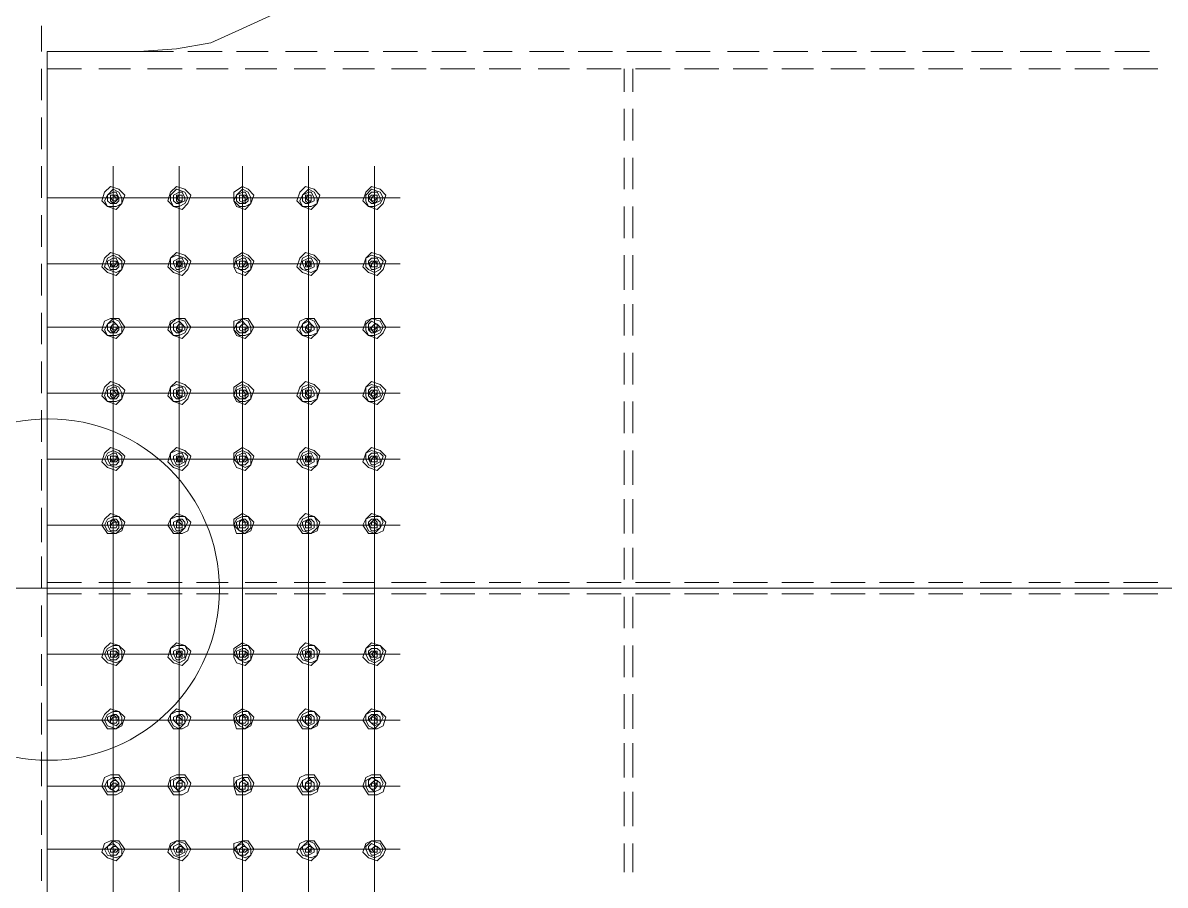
# Model space of a CAD drawing. Header units: millimetres. Extents: x 6 to 291, y 4 to 206.
# Drawn here: x 111.7 to 128.55, y 37.02 to 49.74 of the extents above; entities that cross this region are included whole.
import ezdxf

# ---------------------------------------------------------------- set-up
doc = ezdxf.new("R2010")
doc.units = ezdxf.units.MM
doc.layers.add('C00-00-00', color=7, linetype='Continuous')

msp = doc.modelspace()

# ---------------------------------------------------------------- linework, layer by layer
at = {"layer": 'C00-00-00', "lineweight": 5}
for points in [[(113.411004, 49.31834), (113.961337, 49.360673), (114.469337, 49.44534), (114.935004, 49.657006), (115.400671, 49.868673), (115.866337, 50.165006), (116.247337, 50.546006), (116.586004, 50.927006), (116.840004, 51.392673), (120.819337, 59.22434)], [(111.97167, 49.69934), (111.97167, 49.31834)], [(112.05633, 49.31834), (112.05633, 33.697329)], [(112.05633, 49.31834), (113.411004, 49.31834)], [(112.05633, 49.31834), (113.411004, 49.31834)], [(113.411004, 49.31834), (113.918999, 49.31834)], [(114.130663, 49.31834), (114.638666, 49.31834)], [(114.85033, 49.31834), (115.315999, 49.31834)], [(115.569997, 49.31834), (116.035666, 49.31834)], [(116.289664, 49.31834), (116.797667, 49.31834)], [(117.009331, 49.31834), (117.517334, 49.31834)], [(117.728998, 49.31834), (118.237001, 49.31834)], [(118.490999, 49.31834), (118.914334, 49.31834)], [(119.168332, 49.31834), (119.676335, 49.31834)], [(119.887999, 49.31834), (120.396002, 49.31834)], [(120.607666, 49.31834), (121.115669, 49.31834)], [(121.327333, 49.31834), (121.835336, 49.31834)], [(122.089334, 49.31834), (122.555003, 49.31834)], [(122.766667, 49.31834), (123.27467, 49.31834)], [(123.486334, 49.31834), (123.994337, 49.31834)], [(124.206001, 49.31834), (124.713996, 49.31834)], [(124.968002, 49.31834), (125.433663, 49.31834)], [(125.687669, 49.31834), (126.15333, 49.31834)], [(126.407336, 49.31834), (126.872997, 49.31834)], [(127.084669, 49.31834), (127.592664, 49.31834)], [(127.804336, 49.31834), (128.312331, 49.31834)], [(111.97167, 49.064334), (111.97167, 48.598665)], [(112.05633, 49.064334), (112.564334, 49.064334)], [(112.818332, 49.064334), (113.284001, 49.064334)], [(113.537999, 49.064334), (114.046002, 49.064334)], [(114.257666, 49.064334), (114.723335, 49.064334)], [(114.977333, 49.064334), (115.443002, 49.064334)], [(115.697, 49.064334), (116.162669, 49.064334)], [(116.416667, 49.064334), (116.882336, 49.064334)], [(117.136334, 49.064334), (117.644337, 49.064334)], [(117.856001, 49.064334), (118.363996, 49.064334)], [(118.575668, 49.064334), (119.041337, 49.064334)], [(119.295335, 49.064334), (119.761004, 49.064334)], [(120.015002, 49.064334), (120.522997, 49.064334)], [(120.565331, 49.064334), (120.565331, 48.725675)], [(120.692334, 49.064334), (120.692334, 48.725675)], [(120.734669, 49.064334), (121.242664, 49.064334)], [(121.454336, 49.064334), (121.962331, 49.064334)], [(122.174003, 49.064334), (122.681998, 49.064334)], [(122.89367, 49.064334), (123.359331, 49.064334)], [(123.613337, 49.064334), (124.121332, 49.064334)], [(124.333003, 49.064334), (124.840999, 49.064334)], [(125.052671, 49.064334), (125.560666, 49.064334)], [(125.814664, 49.064334), (126.280333, 49.064334)], [(126.534331, 49.064334), (127, 49.064334)], [(127.211663, 49.064334), (127.719667, 49.064334)], [(127.93133, 49.064334), (128.439334, 49.064334)], [(120.565331, 48.47167), (120.565331, 48.006001)], [(120.692334, 48.47167), (120.692334, 48.006001)], [(111.97167, 48.344675), (111.97167, 47.879006)], [(120.565331, 47.751995), (120.565331, 47.286342)], [(120.692334, 47.751995), (120.692334, 47.286342)], [(111.97167, 47.625), (111.97167, 47.159331)], [(113.030003, 47.413336), (113.030003, 46.862999)], [(114.003668, 47.413336), (114.003668, 46.862999)], [(114.934998, 47.413336), (114.934998, 46.862999)], [(115.908663, 47.413336), (115.908663, 46.862999)], [(116.882336, 47.413336), (116.882336, 46.862999)], [(112.733663, 47.159331), (113.326335, 47.159331)], [(113.707336, 47.159331), (114.3, 47.159331)], [(114.681001, 47.159331), (115.23133, 47.159331)], [(115.612331, 47.159331), (116.205003, 47.159331)], [(116.586004, 47.159331), (117.178668, 47.159331)], [(120.565331, 47.032336), (120.565331, 46.566666)], [(120.692334, 47.032336), (120.692334, 46.566666)], [(111.97167, 46.905341), (111.97167, 46.439672)], [(113.030003, 46.481998), (113.030003, 45.889334)], [(114.003668, 46.481998), (114.003668, 45.889334)], [(114.934998, 46.481998), (114.934998, 45.889334)], [(115.908663, 46.481998), (115.908663, 45.889334)], [(116.882336, 46.481998), (116.882336, 45.889334)], [(111.97167, 46.185666), (111.97167, 45.719997)], [(112.733663, 46.185666), (113.326335, 46.185666)], [(113.707336, 46.185666), (114.3, 46.185666)], [(114.681001, 46.185666), (115.23133, 46.185666)], [(115.612331, 46.185666), (116.205003, 46.185666)], [(116.586004, 46.185666), (117.178668, 46.185666)], [(120.565331, 46.312677), (120.565331, 45.804665)], [(120.692334, 46.312677), (120.692334, 45.804665)], [(113.030003, 45.508333), (113.030003, 44.957995)], [(114.003668, 45.508333), (114.003668, 44.957995)], [(114.934998, 45.508333), (114.934998, 44.957995)], [(115.908663, 45.508333), (115.908663, 44.957995)], [(116.882336, 45.508333), (116.882336, 44.957995)], [(120.565331, 45.593002), (120.565331, 45.127333)], [(120.692334, 45.593002), (120.692334, 45.127333)], [(111.97167, 45.466007), (111.97167, 45.000338)], [(112.733663, 45.254343), (113.326335, 45.254343)], [(113.707336, 45.254343), (114.3, 45.254343)], [(114.681001, 45.254343), (115.23133, 45.254343)], [(115.612331, 45.254343), (116.205003, 45.254343)], [(116.586004, 45.254343), (117.178668, 45.254343)], [(120.565331, 44.873343), (120.565331, 44.407674)], [(120.692334, 44.873343), (120.692334, 44.407674)], [(111.97167, 44.746332), (111.97167, 44.280663)], [(113.030003, 44.576995), (113.030003, 43.984331)], [(114.003668, 44.576995), (114.003668, 43.984331)], [(114.934998, 44.576995), (114.934998, 43.984331)], [(115.908663, 44.576995), (115.908663, 43.984331)], [(116.882336, 44.576995), (116.882336, 43.984331)], [(112.733663, 44.280663), (113.326335, 44.280663)], [(113.707336, 44.280663), (114.3, 44.280663)], [(114.681001, 44.280663), (115.23133, 44.280663)], [(115.612331, 44.280663), (116.205003, 44.280663)], [(116.586004, 44.280663), (117.178668, 44.280663)], [(120.565331, 44.153668), (120.565331, 43.687999)], [(120.692334, 44.153668), (120.692334, 43.687999)], [(111.97167, 44.026673), (111.97167, 43.561004)], [(113.030003, 43.60333), (113.030003, 43.010666)], [(114.003668, 43.60333), (114.003668, 43.010666)], [(114.934998, 43.60333), (114.934998, 43.010666)], [(115.908663, 43.60333), (115.908663, 43.010666)], [(116.882336, 43.60333), (116.882336, 43.010666)], [(111.97167, 43.306998), (111.97167, 42.841329)], [(112.733663, 43.306998), (113.326335, 43.306998)], [(113.707336, 43.306998), (114.3, 43.306998)], [(114.681001, 43.306998), (115.23133, 43.306998)], [(115.612331, 43.306998), (116.205003, 43.306998)], [(116.586004, 43.306998), (117.178668, 43.306998)], [(120.565331, 43.434009), (120.565331, 42.925997)], [(120.692334, 43.434009), (120.692334, 42.925997)], [(113.030003, 42.629665), (113.030003, 42.079343)], [(114.003668, 42.629665), (114.003668, 42.079343)], [(114.934998, 42.629665), (114.934998, 42.079343)], [(115.908663, 42.629665), (115.908663, 42.079343)], [(116.882336, 42.629665), (116.882336, 42.079343)], [(120.565331, 42.714334), (120.565331, 42.206338)], [(120.692334, 42.714334), (120.692334, 42.206338)], [(111.97167, 42.587339), (111.97167, 42.079343)], [(112.733663, 42.333333), (113.326335, 42.333333)], [(113.707336, 42.333333), (114.3, 42.333333)], [(114.681001, 42.333333), (115.23133, 42.333333)], [(115.612331, 42.333333), (116.205003, 42.333333)], [(116.586004, 42.333333), (117.178668, 42.333333)], [(120.565331, 41.994675), (120.565331, 41.529006)], [(120.692334, 41.994675), (120.692334, 41.529006)], [(111.97167, 41.867664), (111.97167, 41.401995)], [(112.05633, 41.486663), (112.564334, 41.486663)], [(112.818332, 41.486663), (113.284001, 41.486663)], [(113.537999, 41.486663), (114.046002, 41.486663)], [(114.257666, 41.486663), (114.723335, 41.486663)], [(114.977333, 41.486663), (115.443002, 41.486663)], [(115.697, 41.486663), (116.162669, 41.486663)], [(116.416667, 41.486663), (116.882336, 41.486663)], [(117.136334, 41.486663), (117.644337, 41.486663)], [(117.856001, 41.486663), (118.363996, 41.486663)], [(118.575668, 41.486663), (119.041337, 41.486663)], [(119.295335, 41.486663), (119.761004, 41.486663)], [(120.015002, 41.486663), (120.522997, 41.486663)], [(120.734669, 41.486663), (121.242664, 41.486663)], [(121.454336, 41.486663), (121.962331, 41.486663)], [(122.174003, 41.486663), (122.681998, 41.486663)], [(122.89367, 41.486663), (123.359331, 41.486663)], [(123.613337, 41.486663), (124.121332, 41.486663)], [(124.333003, 41.486663), (124.840999, 41.486663)], [(125.052671, 41.486663), (125.560666, 41.486663)], [(125.814664, 41.486663), (126.280333, 41.486663)], [(126.534331, 41.486663), (127, 41.486663)], [(127.211663, 41.486663), (127.719667, 41.486663)], [(127.93133, 41.486663), (128.439334, 41.486663)], [(110.109001, 41.401995), (265.21834, 41.401995)], [(112.564334, 41.317342), (112.05633, 41.317342)], [(113.284001, 41.317342), (112.818332, 41.317342)], [(114.046002, 41.317342), (113.537999, 41.317342)], [(114.723335, 41.317342), (114.257666, 41.317342)], [(115.443002, 41.317342), (114.977333, 41.317342)], [(116.162669, 41.317342), (115.697, 41.317342)], [(116.882336, 41.317342), (116.416667, 41.317342)], [(117.644337, 41.317342), (117.136334, 41.317342)], [(118.363996, 41.317342), (117.856001, 41.317342)], [(119.041337, 41.317342), (118.575668, 41.317342)], [(119.761004, 41.317342), (119.295335, 41.317342)], [(120.522997, 41.317342), (120.015002, 41.317342)], [(121.242664, 41.317342), (120.734669, 41.317342)], [(121.962331, 41.317342), (121.454336, 41.317342)], [(122.681998, 41.317342), (122.174003, 41.317342)], [(123.359331, 41.317342), (122.89367, 41.317342)], [(124.121332, 41.317342), (123.613337, 41.317342)], [(124.840999, 41.317342), (124.333003, 41.317342)], [(125.560666, 41.317342), (125.052671, 41.317342)], [(126.280333, 41.317342), (125.814664, 41.317342)], [(127, 41.317342), (126.534331, 41.317342)], [(127.719667, 41.317342), (127.211663, 41.317342)], [(128.439334, 41.317342), (127.93133, 41.317342)], [(111.97167, 41.148005), (111.97167, 40.682336)], [(120.565331, 41.275), (120.565331, 40.809331)], [(120.692334, 41.275), (120.692334, 40.809331)], [(113.030003, 40.724662), (113.030003, 40.131998)], [(114.003668, 40.724662), (114.003668, 40.131998)], [(114.934998, 40.724662), (114.934998, 40.131998)], [(115.908663, 40.724662), (115.908663, 40.131998)], [(116.882336, 40.724662), (116.882336, 40.131998)], [(120.565331, 40.555341), (120.565331, 40.089672)], [(120.692334, 40.555341), (120.692334, 40.089672)], [(111.97167, 40.42833), (111.97167, 39.962677)], [(112.733663, 40.42833), (113.326335, 40.42833)], [(113.707336, 40.42833), (114.3, 40.42833)], [(114.681001, 40.42833), (115.23133, 40.42833)], [(115.612331, 40.42833), (116.205003, 40.42833)], [(116.586004, 40.42833), (117.178668, 40.42833)], [(120.565331, 39.835666), (120.565331, 39.32767)], [(120.692334, 39.835666), (120.692334, 39.32767)], [(111.97167, 39.708671), (111.97167, 39.243002)], [(113.030003, 39.750997), (113.030003, 39.200675)], [(114.003668, 39.750997), (114.003668, 39.200675)], [(114.934998, 39.750997), (114.934998, 39.200675)], [(115.908663, 39.750997), (115.908663, 39.200675)], [(116.882336, 39.750997), (116.882336, 39.200675)], [(112.733663, 39.454665), (113.326335, 39.454665)], [(113.707336, 39.454665), (114.3, 39.454665)], [(114.681001, 39.454665), (115.23133, 39.454665)], [(115.612331, 39.454665), (116.205003, 39.454665)], [(116.586004, 39.454665), (117.178668, 39.454665)], [(120.565331, 39.116007), (120.565331, 38.607995)], [(120.692334, 39.116007), (120.692334, 38.607995)], [(111.97167, 38.988996), (111.97167, 38.481001)], [(113.030003, 38.777333), (113.030003, 38.226995)], [(114.003668, 38.777333), (114.003668, 38.226995)], [(114.934998, 38.777333), (114.934998, 38.226995)], [(115.908663, 38.777333), (115.908663, 38.226995)], [(116.882336, 38.777333), (116.882336, 38.226995)], [(112.733663, 38.481001), (113.326335, 38.481001)], [(113.707336, 38.481001), (114.3, 38.481001)], [(114.681001, 38.481001), (115.23133, 38.481001)], [(115.612331, 38.481001), (116.205003, 38.481001)], [(116.586004, 38.481001), (117.178668, 38.481001)], [(111.97167, 38.269337), (111.97167, 37.761342)], [(120.565331, 38.396332), (120.565331, 37.888336)], [(120.692334, 38.396332), (120.692334, 37.888336)], [(113.030003, 37.803668), (113.030003, 37.295672)], [(114.003668, 37.803668), (114.003668, 37.295672)], [(114.934998, 37.803668), (114.934998, 37.295672)], [(115.908663, 37.803668), (115.908663, 37.295672)], [(116.882336, 37.803668), (116.882336, 37.295672)], [(120.565331, 37.634331), (120.565331, 37.211004)], [(120.692334, 37.634331), (120.692334, 37.211004)], [(111.97167, 37.549662), (111.97167, 37.084009)], [(112.733663, 37.549662), (113.326335, 37.549662)], [(113.707336, 37.549662), (114.3, 37.549662)], [(114.681001, 37.549662), (115.23133, 37.549662)], [(115.612331, 37.549662), (116.205003, 37.549662)], [(116.586004, 37.549662), (117.178668, 37.549662)]]:
    msp.add_lwpolyline(points, dxfattribs=at)
at = {"layer": 'C00-00-00', "lineweight": 15}
for points in [[(113.030003, 35.136663), (113.030003, 47.625)], [(114.003668, 35.136663), (114.003668, 47.625)], [(114.934998, 35.136663), (114.934998, 47.625)], [(115.908663, 35.136663), (115.908663, 47.625)], [(116.882336, 35.136663), (116.882336, 47.625)], [(117.263337, 47.159331), (112.05633, 47.159331)], [(117.263337, 46.185666), (112.05633, 46.185666)], [(117.263337, 45.254343), (112.05633, 45.254343)], [(117.263337, 44.280663), (112.05633, 44.280663)], [(117.263337, 43.306998), (112.05633, 43.306998)], [(117.263337, 42.333333), (112.05633, 42.333333)], [(117.263337, 40.42833), (112.05633, 40.42833)], [(117.263337, 39.454665), (112.05633, 39.454665)], [(117.263337, 38.481001), (112.05633, 38.481001)], [(117.263337, 37.549662), (112.05633, 37.549662)]]:
    msp.add_lwpolyline(points, dxfattribs=at)
at = {"layer": 'C00-00-00', "lineweight": 5}
for points in [[(113.156998, 47.074662), (113.072331, 46.989995), (112.945331, 47.032329), (112.860665, 47.116995), (112.902998, 47.243995), (112.987665, 47.328662), (113.114665, 47.286329), (113.199331, 47.201662)], [(113.156998, 47.074662), (113.072331, 47.032329), (112.945331, 47.032329), (112.902998, 47.116995), (112.945331, 47.201662), (113.029998, 47.286329), (113.114665, 47.243995), (113.156998, 47.159329)], [(113.114664, 47.117004), (113.07233, 47.074671), (112.987664, 47.074671), (112.94533, 47.117004), (112.94533, 47.201671), (113.029997, 47.244004), (113.07233, 47.244004), (113.114664, 47.159338)], [(113.072329, 47.117004), (113.029996, 47.074671), (112.987663, 47.117004), (112.987663, 47.159338), (112.987663, 47.201671), (113.029996, 47.201671), (113.072329, 47.201671), (113.114663, 47.159338)], [(113.072329, 47.117004), (113.030003, 47.117004), (112.987669, 47.159331), (113.030003, 47.159331), (113.030003, 47.201673), (113.072329, 47.159331)], [(114.130663, 47.074662), (114.045996, 46.989995), (113.918996, 47.032329), (113.834329, 47.116995), (113.876663, 47.243995), (113.961329, 47.328662), (114.088329, 47.286329), (114.172996, 47.201662)], [(114.088337, 47.074662), (114.00367, 47.032329), (113.919003, 47.032329), (113.87667, 47.116995), (113.87667, 47.201662), (113.961337, 47.286329), (114.088337, 47.243995), (114.13067, 47.159329)], [(114.088337, 47.117004), (114.00367, 47.074671), (113.961337, 47.074671), (113.919003, 47.117004), (113.919003, 47.201671), (114.00367, 47.244004), (114.046003, 47.244004), (114.088337, 47.159338)], [(114.046002, 47.117004), (114.003669, 47.117004), (113.961336, 47.159338), (114.003669, 47.201671), (114.003669, 47.159338), (114.046002, 47.159338)], [(114.046002, 47.117004), (114.003669, 47.074671), (113.961336, 47.117004), (113.961336, 47.159338), (113.961336, 47.201671), (114.003669, 47.201671), (114.046002, 47.201671), (114.046002, 47.159338)], [(115.062001, 47.074662), (114.977335, 46.989995), (114.850335, 47.032329), (114.808001, 47.116995), (114.808001, 47.243995), (114.935001, 47.328662), (115.019668, 47.286329), (115.104335, 47.201662)], [(115.062001, 47.074662), (114.977335, 47.032329), (114.892668, 47.032329), (114.808001, 47.116995), (114.850335, 47.201662), (114.935001, 47.286329), (115.019668, 47.243995), (115.062001, 47.159329)], [(115.019667, 47.117004), (114.977334, 47.074671), (114.892667, 47.074671), (114.850334, 47.117004), (114.850334, 47.201671), (114.935, 47.244004), (114.977334, 47.244004), (115.019667, 47.159338)], [(114.977333, 47.117004), (114.977333, 47.074671), (114.892666, 47.117004), (114.892666, 47.159338), (114.892666, 47.201671), (114.934999, 47.201671), (114.977333, 47.201671), (115.019666, 47.159338)], [(114.977333, 47.117004), (114.934998, 47.117004), (114.934998, 47.159331), (114.934998, 47.201673), (114.977333, 47.159331)], [(116.035666, 47.074662), (115.950999, 46.989995), (115.823999, 47.032329), (115.739333, 47.116995), (115.781666, 47.243995), (115.866333, 47.328662), (115.993333, 47.286329), (116.077999, 47.201662)], [(116.035666, 47.074662), (115.950999, 47.032329), (115.823999, 47.032329), (115.781666, 47.116995), (115.823999, 47.201662), (115.908666, 47.286329), (115.993333, 47.243995), (116.035666, 47.159329)], [(115.993332, 47.117004), (115.908665, 47.074671), (115.866332, 47.074671), (115.823998, 47.117004), (115.823998, 47.201671), (115.908665, 47.244004), (115.950998, 47.244004), (115.993332, 47.159338)], [(115.950997, 47.117004), (115.908664, 47.117004), (115.866331, 47.159338), (115.908664, 47.201671), (115.908664, 47.159338), (115.950997, 47.159338)], [(115.950997, 47.117004), (115.908664, 47.074671), (115.866331, 47.117004), (115.866331, 47.159338), (115.866331, 47.201671), (115.908664, 47.201671), (115.950997, 47.201671), (115.950997, 47.159338)], [(117.009331, 47.074662), (116.924664, 46.989995), (116.797664, 47.032329), (116.712997, 47.116995), (116.755331, 47.243995), (116.839997, 47.328662), (116.966997, 47.286329), (117.051664, 47.201662)], [(116.966997, 47.074662), (116.88233, 47.032329), (116.797663, 47.032329), (116.75533, 47.116995), (116.75533, 47.201662), (116.839997, 47.286329), (116.966997, 47.243995), (117.00933, 47.159329)], [(116.966997, 47.117004), (116.88233, 47.074671), (116.839997, 47.074671), (116.797663, 47.117004), (116.797663, 47.201671), (116.839997, 47.244004), (116.924663, 47.244004), (116.966997, 47.159338)], [(116.92467, 47.117004), (116.882337, 47.074671), (116.840003, 47.117004), (116.79767, 47.159338), (116.840003, 47.201671), (116.882337, 47.201671), (116.92467, 47.201671), (116.92467, 47.159338)], [(116.882336, 47.117004), (116.840003, 47.117004), (116.840003, 47.159338), (116.882336, 47.201671), (116.882336, 47.159338), (116.924669, 47.159338)], [(113.156998, 46.100997), (113.072331, 46.016331), (112.945331, 46.058664), (112.860665, 46.143331), (112.902998, 46.270331), (112.987665, 46.354997), (113.114665, 46.312664), (113.199331, 46.227997)], [(114.130663, 46.100997), (114.045996, 46.016331), (113.918996, 46.058664), (113.834329, 46.143331), (113.876663, 46.270331), (113.961329, 46.354997), (114.088329, 46.312664), (114.172996, 46.227997)], [(115.062001, 46.100997), (114.977335, 46.016331), (114.850335, 46.058664), (114.808001, 46.143331), (114.808001, 46.270331), (114.935001, 46.354997), (115.019668, 46.312664), (115.104335, 46.227997)], [(116.035666, 46.100997), (115.950999, 46.016331), (115.823999, 46.058664), (115.739333, 46.143331), (115.781666, 46.270331), (115.866333, 46.354997), (115.993333, 46.312664), (116.077999, 46.227997)], [(117.009331, 46.100997), (116.924664, 46.016331), (116.797664, 46.058664), (116.712997, 46.143331), (116.755331, 46.270331), (116.839997, 46.354997), (116.966997, 46.312664), (117.051664, 46.227997)], [(113.156998, 46.100997), (113.072331, 46.058664), (112.945331, 46.100997), (112.902998, 46.143331), (112.945331, 46.270331), (113.029998, 46.312664), (113.114665, 46.270331), (113.156998, 46.227997)], [(113.114664, 46.14334), (113.07233, 46.101006), (112.987664, 46.101006), (112.94533, 46.185673), (112.94533, 46.228006), (113.029997, 46.27034), (113.07233, 46.27034), (113.114664, 46.185673)], [(113.072329, 46.14334), (113.029996, 46.14334), (112.987663, 46.14334), (112.987663, 46.185673), (112.987663, 46.228006), (113.029996, 46.228006), (113.072329, 46.228006), (113.114663, 46.185673)], [(113.072329, 46.185666), (113.029996, 46.143333), (112.987663, 46.185666), (113.029996, 46.185666), (113.029996, 46.227999), (113.072329, 46.227999)], [(114.088337, 46.100997), (114.00367, 46.058664), (113.919003, 46.100997), (113.87667, 46.143331), (113.87667, 46.270331), (113.961337, 46.312664), (114.088337, 46.270331), (114.13067, 46.227997)], [(114.088337, 46.14334), (114.00367, 46.101006), (113.961337, 46.101006), (113.919003, 46.185673), (113.919003, 46.228006), (114.00367, 46.27034), (114.046003, 46.27034), (114.088337, 46.185673)], [(114.046002, 46.14334), (114.003669, 46.14334), (113.961336, 46.14334), (113.961336, 46.185673), (113.961336, 46.228006), (114.003669, 46.228006), (114.046002, 46.228006), (114.046002, 46.185673)], [(114.046002, 46.185666), (114.003669, 46.143333), (113.961336, 46.185666), (114.003669, 46.227999)], [(115.062001, 46.100997), (114.977335, 46.058664), (114.892668, 46.100997), (114.808001, 46.143331), (114.850335, 46.270331), (114.935001, 46.312664), (115.019668, 46.270331), (115.062001, 46.227997)], [(115.019667, 46.14334), (114.977334, 46.101006), (114.892667, 46.101006), (114.850334, 46.185673), (114.850334, 46.228006), (114.935, 46.27034), (114.977334, 46.27034), (115.019667, 46.185673)], [(114.977333, 46.14334), (114.892666, 46.14334), (114.892666, 46.185673), (114.892666, 46.228006), (114.934999, 46.228006), (114.977333, 46.228006), (115.019666, 46.185673)], [(114.977333, 46.185666), (114.934999, 46.143333), (114.934999, 46.185666), (114.934999, 46.227999), (114.977333, 46.227999)], [(116.035666, 46.100997), (115.950999, 46.058664), (115.823999, 46.100997), (115.781666, 46.143331), (115.823999, 46.270331), (115.908666, 46.312664), (115.993333, 46.270331), (116.035666, 46.227997)], [(115.993332, 46.14334), (115.908665, 46.101006), (115.866332, 46.101006), (115.823998, 46.185673), (115.823998, 46.228006), (115.908665, 46.27034), (115.950998, 46.27034), (115.993332, 46.185673)], [(115.950997, 46.14334), (115.908664, 46.14334), (115.866331, 46.14334), (115.866331, 46.185673), (115.866331, 46.228006), (115.908664, 46.228006), (115.950997, 46.228006), (115.950997, 46.185673)], [(115.950997, 46.185666), (115.908664, 46.143333), (115.866331, 46.185666), (115.908664, 46.227999)], [(116.966997, 46.100997), (116.88233, 46.058664), (116.797663, 46.100997), (116.75533, 46.143331), (116.75533, 46.270331), (116.839997, 46.312664), (116.966997, 46.270331), (117.00933, 46.227997)], [(116.966997, 46.14334), (116.88233, 46.101006), (116.839997, 46.101006), (116.797663, 46.185673), (116.797663, 46.228006), (116.839997, 46.27034), (116.924663, 46.27034), (116.966997, 46.185673)], [(116.92467, 46.14334), (116.882337, 46.14334), (116.840003, 46.14334), (116.79767, 46.185673), (116.840003, 46.228006), (116.882337, 46.228006), (116.92467, 46.228006), (116.92467, 46.185673)], [(116.882336, 46.185666), (116.882336, 46.143333), (116.840003, 46.143333), (116.840003, 46.185666), (116.882336, 46.227999), (116.924669, 46.185666)], [(113.156998, 45.169675), (113.072331, 45.085008), (112.945331, 45.127342), (112.860665, 45.212008), (112.902998, 45.339008), (112.987665, 45.381342), (113.114665, 45.381342), (113.199331, 45.254342)], [(113.156998, 45.169675), (113.072331, 45.127342), (112.945331, 45.127342), (112.902998, 45.212008), (112.945331, 45.296675), (113.029998, 45.381342), (113.114665, 45.339008), (113.156998, 45.254342)], [(113.114664, 45.212001), (113.07233, 45.169668), (112.987664, 45.169668), (112.94533, 45.212001), (112.94533, 45.296668), (113.029997, 45.339001), (113.07233, 45.296668), (113.114664, 45.254334)], [(114.130663, 45.169675), (114.045996, 45.085008), (113.918996, 45.127342), (113.834329, 45.212008), (113.876663, 45.339008), (113.961329, 45.381342), (114.088329, 45.381342), (114.172996, 45.254342)], [(114.088337, 45.169675), (114.00367, 45.127342), (113.919003, 45.127342), (113.87667, 45.212008), (113.87667, 45.296675), (113.961337, 45.381342), (114.088337, 45.339008), (114.13067, 45.254342)], [(114.088337, 45.212001), (114.00367, 45.169668), (113.961337, 45.169668), (113.919003, 45.212001), (113.919003, 45.296668), (114.00367, 45.339001), (114.046003, 45.296668), (114.088337, 45.254334)], [(115.062001, 45.169675), (114.977335, 45.127342), (114.892668, 45.127342), (114.808001, 45.212008), (114.850335, 45.296675), (114.935001, 45.381342), (115.019668, 45.339008), (115.062001, 45.254342)], [(115.062001, 45.169675), (114.977335, 45.085008), (114.850335, 45.127342), (114.808001, 45.212008), (114.808001, 45.339008), (114.935001, 45.381342), (115.019668, 45.381342), (115.104335, 45.254342)], [(115.019667, 45.212001), (114.977334, 45.169668), (114.892667, 45.169668), (114.850334, 45.212001), (114.850334, 45.296668), (114.935, 45.339001), (114.977334, 45.296668), (115.019667, 45.254334)], [(116.035666, 45.169675), (115.950999, 45.085008), (115.823999, 45.127342), (115.739333, 45.212008), (115.781666, 45.339008), (115.866333, 45.381342), (115.993333, 45.381342), (116.077999, 45.254342)], [(116.035666, 45.169675), (115.950999, 45.127342), (115.823999, 45.127342), (115.781666, 45.212008), (115.823999, 45.296675), (115.908666, 45.381342), (115.993333, 45.339008), (116.035666, 45.254342)], [(115.993332, 45.212001), (115.908665, 45.169668), (115.866332, 45.169668), (115.823998, 45.212001), (115.823998, 45.296668), (115.908665, 45.339001), (115.950998, 45.296668), (115.993332, 45.254334)], [(117.009331, 45.169675), (116.924664, 45.085008), (116.797664, 45.127342), (116.712997, 45.212008), (116.755331, 45.339008), (116.839997, 45.381342), (116.966997, 45.381342), (117.051664, 45.254342)], [(116.966997, 45.169675), (116.88233, 45.127342), (116.797663, 45.127342), (116.75533, 45.212008), (116.75533, 45.296675), (116.839997, 45.381342), (116.966997, 45.339008), (117.00933, 45.254342)], [(116.966997, 45.212001), (116.88233, 45.169668), (116.839997, 45.169668), (116.797663, 45.212001), (116.797663, 45.296668), (116.839997, 45.339001), (116.924663, 45.296668), (116.966997, 45.254334)], [(113.072329, 45.212001), (113.029996, 45.169668), (112.987663, 45.212001), (112.987663, 45.254334), (113.029996, 45.296668), (113.072329, 45.296668), (113.114663, 45.254334)], [(113.072329, 45.212001), (113.029996, 45.212001), (112.987663, 45.254334), (113.029996, 45.254334), (113.072329, 45.254334)], [(114.046002, 45.212001), (114.003669, 45.169668), (113.961336, 45.212001), (113.961336, 45.254334), (114.003669, 45.296668), (114.046002, 45.296668), (114.046002, 45.254334)], [(114.046002, 45.212001), (114.003669, 45.212001), (113.961336, 45.254334), (114.003669, 45.254334), (114.046002, 45.254334)], [(114.977333, 45.212001), (114.977333, 45.169668), (114.892666, 45.212001), (114.892666, 45.254334), (114.934999, 45.296668), (114.977333, 45.296668), (115.019666, 45.254334)], [(114.977333, 45.212001), (114.934999, 45.212001), (114.934999, 45.254334), (114.977333, 45.254334)], [(115.950997, 45.212001), (115.908664, 45.169668), (115.866331, 45.212001), (115.866331, 45.254334), (115.908664, 45.296668), (115.950997, 45.296668), (115.950997, 45.254334)], [(115.950997, 45.212001), (115.908664, 45.212001), (115.866331, 45.254334), (115.908664, 45.254334), (115.950997, 45.254334)], [(116.92467, 45.212001), (116.882337, 45.169668), (116.840003, 45.212001), (116.79767, 45.212001), (116.840003, 45.254334), (116.882337, 45.296668), (116.92467, 45.296668), (116.92467, 45.254334)], [(116.882336, 45.212001), (116.840003, 45.212001), (116.840003, 45.254334), (116.882336, 45.254334), (116.924669, 45.254334)], [(113.156998, 44.19601), (113.072331, 44.111343), (112.945331, 44.153677), (112.860665, 44.238343), (112.902998, 44.365343), (112.987665, 44.45001), (113.114665, 44.407677), (113.199331, 44.32301)], [(113.156998, 44.19601), (113.072331, 44.153677), (112.945331, 44.153677), (112.902998, 44.238343), (112.945331, 44.365343), (113.029998, 44.407677), (113.114665, 44.365343), (113.156998, 44.280677)], [(113.114664, 44.238336), (113.07233, 44.196003), (112.987664, 44.196003), (112.94533, 44.238336), (112.94533, 44.323003), (113.029997, 44.365336), (113.07233, 44.365336), (113.114664, 44.28067)], [(113.072329, 44.238336), (113.029996, 44.196003), (112.987663, 44.238336), (112.987663, 44.28067), (112.987663, 44.323003), (113.029996, 44.323003), (113.072329, 44.323003), (113.114663, 44.28067)], [(113.072329, 44.238336), (113.030003, 44.238336), (112.987669, 44.280663), (113.030003, 44.280663), (113.030003, 44.323005), (113.072329, 44.280663)], [(114.130663, 44.19601), (114.045996, 44.111343), (113.918996, 44.153677), (113.834329, 44.238343), (113.876663, 44.365343), (113.961329, 44.45001), (114.088329, 44.407677), (114.172996, 44.32301)], [(114.088337, 44.19601), (114.00367, 44.153677), (113.919003, 44.153677), (113.87667, 44.238343), (113.87667, 44.365343), (113.961337, 44.407677), (114.088337, 44.365343), (114.13067, 44.280677)], [(114.088337, 44.238336), (114.00367, 44.196003), (113.961337, 44.196003), (113.919003, 44.238336), (113.919003, 44.323003), (114.00367, 44.365336), (114.046003, 44.365336), (114.088337, 44.28067)], [(114.046002, 44.238336), (114.003669, 44.238336), (113.961336, 44.28067), (114.003669, 44.323003), (114.003669, 44.28067), (114.046002, 44.28067)], [(114.046002, 44.238336), (114.003669, 44.196003), (113.961336, 44.238336), (113.961336, 44.28067), (113.961336, 44.323003), (114.003669, 44.323003), (114.046002, 44.323003), (114.046002, 44.28067)], [(115.062001, 44.19601), (114.977335, 44.111343), (114.850335, 44.153677), (114.808001, 44.238343), (114.808001, 44.365343), (114.935001, 44.45001), (115.019668, 44.407677), (115.104335, 44.32301)], [(115.062001, 44.19601), (114.977335, 44.153677), (114.892668, 44.153677), (114.808001, 44.238343), (114.850335, 44.365343), (114.935001, 44.407677), (115.019668, 44.365343), (115.062001, 44.280677)], [(115.019667, 44.238336), (114.977334, 44.196003), (114.892667, 44.196003), (114.850334, 44.238336), (114.850334, 44.323003), (114.935, 44.365336), (114.977334, 44.365336), (115.019667, 44.28067)], [(114.977333, 44.238336), (114.977333, 44.196003), (114.892666, 44.238336), (114.892666, 44.28067), (114.892666, 44.323003), (114.934999, 44.323003), (114.977333, 44.323003), (115.019666, 44.28067)], [(114.977333, 44.238336), (114.934998, 44.238336), (114.934998, 44.280663), (114.934998, 44.323005), (114.977333, 44.280663)], [(116.035666, 44.19601), (115.950999, 44.111343), (115.823999, 44.153677), (115.739333, 44.238343), (115.781666, 44.365343), (115.866333, 44.45001), (115.993333, 44.407677), (116.077999, 44.32301)], [(116.035666, 44.19601), (115.950999, 44.153677), (115.823999, 44.153677), (115.781666, 44.238343), (115.823999, 44.365343), (115.908666, 44.407677), (115.993333, 44.365343), (116.035666, 44.280677)], [(115.993332, 44.238336), (115.908665, 44.196003), (115.866332, 44.196003), (115.823998, 44.238336), (115.823998, 44.323003), (115.908665, 44.365336), (115.950998, 44.365336), (115.993332, 44.28067)], [(115.950997, 44.238336), (115.908664, 44.238336), (115.866331, 44.28067), (115.908664, 44.323003), (115.908664, 44.28067), (115.950997, 44.28067)], [(115.950997, 44.238336), (115.908664, 44.196003), (115.866331, 44.238336), (115.866331, 44.28067), (115.866331, 44.323003), (115.908664, 44.323003), (115.950997, 44.323003), (115.950997, 44.28067)], [(117.009331, 44.19601), (116.924664, 44.111343), (116.797664, 44.153677), (116.712997, 44.238343), (116.755331, 44.365343), (116.839997, 44.45001), (116.966997, 44.407677), (117.051664, 44.32301)], [(116.966997, 44.19601), (116.88233, 44.153677), (116.797663, 44.153677), (116.75533, 44.238343), (116.75533, 44.365343), (116.839997, 44.407677), (116.966997, 44.365343), (117.00933, 44.280677)], [(116.966997, 44.238336), (116.88233, 44.196003), (116.839997, 44.196003), (116.797663, 44.238336), (116.797663, 44.323003), (116.839997, 44.365336), (116.924663, 44.365336), (116.966997, 44.28067)], [(116.92467, 44.238336), (116.882337, 44.196003), (116.840003, 44.238336), (116.79767, 44.28067), (116.840003, 44.323003), (116.882337, 44.323003), (116.92467, 44.323003), (116.92467, 44.28067)], [(116.882336, 44.238336), (116.840003, 44.238336), (116.840003, 44.28067), (116.882336, 44.323003), (116.882336, 44.28067), (116.924669, 44.28067)], [(113.156998, 43.222329), (113.072331, 43.137663), (112.945331, 43.179996), (112.860665, 43.264663), (112.902998, 43.391663), (112.987665, 43.476329), (113.114665, 43.433996), (113.199331, 43.349329)], [(114.130663, 43.222329), (114.045996, 43.137663), (113.918996, 43.179996), (113.834329, 43.264663), (113.876663, 43.391663), (113.961329, 43.476329), (114.088329, 43.433996), (114.172996, 43.349329)], [(115.062001, 43.222329), (114.977335, 43.137663), (114.850335, 43.179996), (114.808001, 43.264663), (114.808001, 43.391663), (114.935001, 43.476329), (115.019668, 43.433996), (115.104335, 43.349329)], [(116.035666, 43.222329), (115.950999, 43.137663), (115.823999, 43.179996), (115.739333, 43.264663), (115.781666, 43.391663), (115.866333, 43.476329), (115.993333, 43.433996), (116.077999, 43.349329)], [(117.009331, 43.222329), (116.924664, 43.137663), (116.797664, 43.179996), (116.712997, 43.264663), (116.755331, 43.391663), (116.839997, 43.476329), (116.966997, 43.433996), (117.051664, 43.349329)], [(113.156998, 43.222329), (113.072331, 43.179996), (112.945331, 43.222329), (112.902998, 43.306996), (112.945331, 43.391663), (113.029998, 43.433996), (113.114665, 43.391663), (113.156998, 43.349329)], [(113.114664, 43.264672), (113.07233, 43.222338), (112.987664, 43.222338), (112.94533, 43.307005), (112.94533, 43.349338), (113.029997, 43.391672), (113.07233, 43.391672), (113.114664, 43.307005)], [(113.072329, 43.264672), (113.029996, 43.264672), (112.987663, 43.264672), (112.987663, 43.307005), (112.987663, 43.349338), (113.029996, 43.349338), (113.072329, 43.349338), (113.114663, 43.307005)], [(113.072329, 43.306998), (113.029996, 43.264665), (112.987663, 43.306998), (113.029996, 43.306998), (113.029996, 43.349331), (113.072329, 43.349331)], [(114.088337, 43.222329), (114.00367, 43.179996), (113.919003, 43.222329), (113.87667, 43.306996), (113.87667, 43.391663), (113.961337, 43.433996), (114.088337, 43.391663), (114.13067, 43.349329)], [(114.088337, 43.264672), (114.00367, 43.222338), (113.961337, 43.222338), (113.919003, 43.307005), (113.919003, 43.349338), (114.00367, 43.391672), (114.046003, 43.391672), (114.088337, 43.307005)], [(114.046002, 43.264672), (114.003669, 43.264672), (113.961336, 43.264672), (113.961336, 43.307005), (113.961336, 43.349338), (114.003669, 43.349338), (114.046002, 43.349338), (114.046002, 43.307005)], [(114.046002, 43.306998), (114.003669, 43.264665), (113.961336, 43.306998), (114.003669, 43.349331)], [(115.062001, 43.222329), (114.977335, 43.179996), (114.892668, 43.222329), (114.808001, 43.306996), (114.850335, 43.391663), (114.935001, 43.433996), (115.019668, 43.391663), (115.062001, 43.349329)], [(115.019667, 43.264672), (114.977334, 43.222338), (114.892667, 43.222338), (114.850334, 43.307005), (114.850334, 43.349338), (114.935, 43.391672), (114.977334, 43.391672), (115.019667, 43.307005)], [(114.977333, 43.264672), (114.892666, 43.264672), (114.892666, 43.307005), (114.892666, 43.349338), (114.934999, 43.349338), (114.977333, 43.349338), (115.019666, 43.307005)], [(114.977333, 43.306998), (114.934999, 43.264665), (114.934999, 43.306998), (114.934999, 43.349331), (114.977333, 43.349331)], [(116.035666, 43.222329), (115.950999, 43.179996), (115.823999, 43.222329), (115.781666, 43.306996), (115.823999, 43.391663), (115.908666, 43.433996), (115.993333, 43.391663), (116.035666, 43.349329)], [(115.993332, 43.264672), (115.908665, 43.222338), (115.866332, 43.222338), (115.823998, 43.307005), (115.823998, 43.349338), (115.908665, 43.391672), (115.950998, 43.391672), (115.993332, 43.307005)], [(115.950997, 43.264672), (115.908664, 43.264672), (115.866331, 43.264672), (115.866331, 43.307005), (115.866331, 43.349338), (115.908664, 43.349338), (115.950997, 43.349338), (115.950997, 43.307005)], [(115.950997, 43.306998), (115.908664, 43.264665), (115.866331, 43.306998), (115.908664, 43.349331)], [(116.966997, 43.222329), (116.88233, 43.179996), (116.797663, 43.222329), (116.75533, 43.306996), (116.75533, 43.391663), (116.839997, 43.433996), (116.966997, 43.391663), (117.00933, 43.349329)], [(116.966997, 43.264672), (116.88233, 43.222338), (116.839997, 43.222338), (116.797663, 43.307005), (116.797663, 43.349338), (116.839997, 43.391672), (116.924663, 43.391672), (116.966997, 43.307005)], [(116.92467, 43.264672), (116.882337, 43.264672), (116.840003, 43.264672), (116.79767, 43.307005), (116.840003, 43.349338), (116.882337, 43.349338), (116.92467, 43.349338), (116.92467, 43.307005)], [(116.882336, 43.306998), (116.882336, 43.264665), (116.840003, 43.264665), (116.840003, 43.306998), (116.882336, 43.349331), (116.924669, 43.306998)], [(113.156998, 42.248665), (113.072331, 42.206331), (112.945331, 42.206331), (112.860665, 42.333331), (112.902998, 42.417998), (112.987665, 42.502665), (113.114665, 42.460331), (113.199331, 42.375665)], [(113.156998, 42.291007), (113.072331, 42.20634), (112.945331, 42.248674), (112.902998, 42.33334), (112.945331, 42.418007), (113.029998, 42.46034), (113.114665, 42.46034), (113.156998, 42.375674)], [(114.130663, 42.248665), (114.045996, 42.206331), (113.918996, 42.206331), (113.834329, 42.333331), (113.876663, 42.417998), (113.961329, 42.502665), (114.088329, 42.460331), (114.172996, 42.375665)], [(114.088337, 42.291007), (114.00367, 42.20634), (113.919003, 42.248674), (113.87667, 42.33334), (113.87667, 42.418007), (113.961337, 42.46034), (114.088337, 42.46034), (114.13067, 42.375674)], [(115.062001, 42.248665), (114.977335, 42.206331), (114.850335, 42.206331), (114.808001, 42.333331), (114.808001, 42.417998), (114.935001, 42.502665), (115.019668, 42.460331), (115.104335, 42.375665)], [(115.062001, 42.291007), (114.977335, 42.20634), (114.892668, 42.248674), (114.808001, 42.33334), (114.850335, 42.418007), (114.935001, 42.46034), (115.019668, 42.46034), (115.062001, 42.375674)], [(116.035666, 42.248665), (115.950999, 42.206331), (115.823999, 42.206331), (115.739333, 42.333331), (115.781666, 42.417998), (115.866333, 42.502665), (115.993333, 42.460331), (116.077999, 42.375665)], [(116.035666, 42.291007), (115.950999, 42.20634), (115.823999, 42.248674), (115.781666, 42.33334), (115.823999, 42.418007), (115.908666, 42.46034), (115.993333, 42.46034), (116.035666, 42.375674)], [(117.009331, 42.248665), (116.924664, 42.206331), (116.797664, 42.206331), (116.712997, 42.333331), (116.755331, 42.417998), (116.839997, 42.502665), (116.966997, 42.460331), (117.051664, 42.375665)], [(116.966997, 42.291007), (116.88233, 42.20634), (116.797663, 42.248674), (116.75533, 42.33334), (116.75533, 42.418007), (116.839997, 42.46034), (116.966997, 42.46034), (117.00933, 42.375674)], [(113.114664, 42.291007), (113.07233, 42.248674), (112.987664, 42.248674), (112.94533, 42.33334), (112.94533, 42.375674), (113.029997, 42.418007), (113.07233, 42.418007), (113.114664, 42.375674)], [(113.072329, 42.291007), (113.029996, 42.291007), (112.987663, 42.291007), (112.987663, 42.33334), (112.987663, 42.375674), (113.029996, 42.418007), (113.072329, 42.375674), (113.114663, 42.375674)], [(113.072329, 42.333333), (113.030003, 42.333333), (112.987669, 42.333333), (113.030003, 42.375675), (113.072329, 42.375675)], [(114.088337, 42.291007), (114.00367, 42.248674), (113.961337, 42.248674), (113.919003, 42.33334), (113.919003, 42.375674), (114.00367, 42.418007), (114.046003, 42.418007), (114.088337, 42.375674)], [(114.046002, 42.291007), (114.003669, 42.291007), (113.961336, 42.291007), (113.961336, 42.33334), (113.961336, 42.375674), (114.003669, 42.418007), (114.046002, 42.375674)], [(114.046002, 42.333333), (114.003669, 42.333333), (113.961336, 42.333333), (113.961336, 42.375666), (114.003669, 42.375666)], [(115.019667, 42.291007), (114.977334, 42.248674), (114.892667, 42.248674), (114.850334, 42.33334), (114.850334, 42.375674), (114.935, 42.418007), (114.977334, 42.418007), (115.019667, 42.375674)], [(114.977333, 42.291007), (114.892666, 42.291007), (114.892666, 42.33334), (114.892666, 42.375674), (114.934999, 42.418007), (114.977333, 42.375674), (115.019666, 42.375674)], [(114.977333, 42.333333), (114.934999, 42.333333), (114.934999, 42.375666), (114.977333, 42.375666)], [(115.993332, 42.291007), (115.908665, 42.248674), (115.866332, 42.248674), (115.823998, 42.33334), (115.823998, 42.375674), (115.908665, 42.418007), (115.950998, 42.418007), (115.993332, 42.375674)], [(115.950997, 42.291007), (115.908664, 42.291007), (115.866331, 42.291007), (115.866331, 42.33334), (115.866331, 42.375674), (115.908664, 42.418007), (115.950997, 42.375674)], [(115.950997, 42.333333), (115.908664, 42.333333), (115.866331, 42.333333), (115.866331, 42.375666), (115.908664, 42.375666)], [(116.966997, 42.291007), (116.88233, 42.248674), (116.839997, 42.248674), (116.797663, 42.33334), (116.797663, 42.375674), (116.839997, 42.418007), (116.924663, 42.418007), (116.966997, 42.375674)], [(116.92467, 42.291007), (116.882337, 42.291007), (116.840003, 42.291007), (116.79767, 42.33334), (116.840003, 42.375674), (116.882337, 42.418007), (116.92467, 42.375674)], [(116.882336, 42.333333), (116.840003, 42.333333), (116.840003, 42.375666), (116.882336, 42.375666), (116.924669, 42.333333)], [(113.156998, 40.343661), (113.072331, 40.258995), (112.945331, 40.301328), (112.860665, 40.385995), (112.902998, 40.512995), (112.987665, 40.597661), (113.114665, 40.555328), (113.199331, 40.470661)], [(113.156998, 40.343661), (113.072331, 40.301328), (112.945331, 40.343661), (112.902998, 40.428328), (112.945331, 40.512995), (113.029998, 40.555328), (113.114665, 40.555328), (113.156998, 40.470661)], [(113.114664, 40.386004), (113.07233, 40.34367), (112.987664, 40.34367), (112.94533, 40.428337), (112.94533, 40.47067), (113.029997, 40.513004), (113.07233, 40.513004), (113.114664, 40.47067)], [(113.072329, 40.386004), (113.029996, 40.386004), (112.987663, 40.386004), (112.987663, 40.428337), (112.987663, 40.47067), (113.029996, 40.47067), (113.072329, 40.47067), (113.114663, 40.428337)], [(113.072329, 40.42833), (113.029996, 40.385997), (113.029996, 40.42833), (112.987663, 40.42833), (113.029996, 40.42833), (113.029996, 40.470663), (113.072329, 40.470663)], [(114.130663, 40.343661), (114.045996, 40.258995), (113.918996, 40.301328), (113.834329, 40.385995), (113.876663, 40.512995), (113.961329, 40.597661), (114.088329, 40.555328), (114.172996, 40.470661)], [(114.088337, 40.343661), (114.00367, 40.301328), (113.919003, 40.343661), (113.87667, 40.428328), (113.87667, 40.512995), (113.961337, 40.555328), (114.088337, 40.555328), (114.13067, 40.470661)], [(114.088337, 40.386004), (114.00367, 40.34367), (113.961337, 40.34367), (113.919003, 40.428337), (113.919003, 40.47067), (114.00367, 40.513004), (114.046003, 40.513004), (114.088337, 40.47067)], [(114.046002, 40.386004), (114.003669, 40.386004), (113.961336, 40.386004), (113.961336, 40.428337), (113.961336, 40.47067), (114.003669, 40.47067), (114.046002, 40.47067), (114.046002, 40.428337)], [(114.046002, 40.42833), (114.003669, 40.385997), (114.003669, 40.42833), (113.961336, 40.42833), (114.003669, 40.470663)], [(115.062001, 40.343661), (114.977335, 40.258995), (114.850335, 40.301328), (114.808001, 40.385995), (114.808001, 40.512995), (114.935001, 40.597661), (115.019668, 40.555328), (115.104335, 40.470661)], [(115.062001, 40.343661), (114.977335, 40.301328), (114.892668, 40.343661), (114.808001, 40.428328), (114.850335, 40.512995), (114.935001, 40.555328), (115.019668, 40.555328), (115.062001, 40.470661)], [(115.019667, 40.386004), (114.977334, 40.34367), (114.892667, 40.34367), (114.850334, 40.428337), (114.850334, 40.47067), (114.935, 40.513004), (114.977334, 40.513004), (115.019667, 40.47067)], [(114.977333, 40.386004), (114.892666, 40.386004), (114.892666, 40.428337), (114.892666, 40.47067), (114.934999, 40.47067), (114.977333, 40.47067), (115.019666, 40.428337)], [(114.977333, 40.42833), (114.934999, 40.385997), (114.934999, 40.42833), (114.934999, 40.470663), (114.977333, 40.470663)], [(116.035666, 40.343661), (115.950999, 40.258995), (115.823999, 40.301328), (115.739333, 40.385995), (115.781666, 40.512995), (115.866333, 40.597661), (115.993333, 40.555328), (116.077999, 40.470661)], [(116.035666, 40.343661), (115.950999, 40.301328), (115.823999, 40.343661), (115.781666, 40.428328), (115.823999, 40.512995), (115.908666, 40.555328), (115.993333, 40.555328), (116.035666, 40.470661)], [(115.993332, 40.386004), (115.908665, 40.34367), (115.866332, 40.34367), (115.823998, 40.428337), (115.823998, 40.47067), (115.908665, 40.513004), (115.950998, 40.513004), (115.993332, 40.47067)], [(115.950997, 40.386004), (115.908664, 40.386004), (115.866331, 40.386004), (115.866331, 40.428337), (115.866331, 40.47067), (115.908664, 40.47067), (115.950997, 40.47067), (115.950997, 40.428337)], [(115.950997, 40.42833), (115.908664, 40.385997), (115.908664, 40.42833), (115.866331, 40.42833), (115.908664, 40.470663)], [(117.009331, 40.343661), (116.924664, 40.258995), (116.797664, 40.301328), (116.712997, 40.385995), (116.755331, 40.512995), (116.839997, 40.597661), (116.966997, 40.555328), (117.051664, 40.470661)], [(116.966997, 40.343661), (116.88233, 40.301328), (116.797663, 40.343661), (116.75533, 40.428328), (116.75533, 40.512995), (116.839997, 40.555328), (116.966997, 40.555328), (117.00933, 40.470661)], [(116.966997, 40.386004), (116.88233, 40.34367), (116.839997, 40.34367), (116.797663, 40.428337), (116.797663, 40.47067), (116.839997, 40.513004), (116.924663, 40.513004), (116.966997, 40.47067)], [(116.92467, 40.386004), (116.882337, 40.386004), (116.840003, 40.386004), (116.79767, 40.428337), (116.840003, 40.47067), (116.882337, 40.47067), (116.92467, 40.47067), (116.92467, 40.428337)], [(116.882336, 40.42833), (116.882336, 40.385997), (116.840003, 40.42833), (116.882336, 40.470663), (116.924669, 40.42833)], [(113.156998, 39.369997), (113.072331, 39.327663), (112.945331, 39.327663), (112.860665, 39.454663), (112.902998, 39.53933), (112.987665, 39.623997), (113.114665, 39.581663), (113.199331, 39.496997)], [(114.130663, 39.369997), (114.045996, 39.327663), (113.918996, 39.327663), (113.834329, 39.454663), (113.876663, 39.53933), (113.961329, 39.623997), (114.088329, 39.581663), (114.172996, 39.496997)], [(115.062001, 39.369997), (114.977335, 39.327663), (114.850335, 39.327663), (114.808001, 39.454663), (114.808001, 39.53933), (114.935001, 39.623997), (115.019668, 39.581663), (115.104335, 39.496997)], [(116.035666, 39.369997), (115.950999, 39.327663), (115.823999, 39.327663), (115.739333, 39.454663), (115.781666, 39.53933), (115.866333, 39.623997), (115.993333, 39.581663), (116.077999, 39.496997)], [(117.009331, 39.369997), (116.924664, 39.327663), (116.797664, 39.327663), (116.712997, 39.454663), (116.755331, 39.53933), (116.839997, 39.623997), (116.966997, 39.581663), (117.051664, 39.496997)], [(113.156998, 39.412339), (113.072331, 39.327672), (112.945331, 39.370006), (112.902998, 39.454672), (112.945331, 39.539339), (113.029998, 39.581672), (113.114665, 39.581672), (113.156998, 39.497006)], [(113.114664, 39.412339), (113.07233, 39.370006), (112.987664, 39.412339), (112.94533, 39.454672), (112.94533, 39.497006), (113.029997, 39.539339), (113.07233, 39.539339), (113.114664, 39.497006)], [(113.072329, 39.412339), (113.029996, 39.412339), (112.987663, 39.412339), (112.987663, 39.454672), (112.987663, 39.497006), (113.029996, 39.539339), (113.072329, 39.497006), (113.114663, 39.497006)], [(113.072329, 39.454665), (113.030003, 39.454665), (112.987669, 39.454665), (113.030003, 39.497008), (113.072329, 39.497008)], [(114.088337, 39.412339), (114.00367, 39.327672), (113.919003, 39.370006), (113.87667, 39.454672), (113.87667, 39.539339), (113.961337, 39.581672), (114.088337, 39.581672), (114.13067, 39.497006)], [(114.088337, 39.412339), (114.00367, 39.370006), (113.961337, 39.412339), (113.919003, 39.454672), (113.919003, 39.497006), (114.00367, 39.539339), (114.046003, 39.539339), (114.088337, 39.497006)], [(114.046002, 39.412339), (114.003669, 39.412339), (113.961336, 39.412339), (113.961336, 39.454672), (113.961336, 39.497006), (114.003669, 39.539339), (114.046002, 39.497006)], [(114.046002, 39.454665), (114.003669, 39.454665), (113.961336, 39.454665), (113.961336, 39.496999), (114.003669, 39.496999)], [(115.062001, 39.412339), (114.977335, 39.327672), (114.892668, 39.370006), (114.808001, 39.454672), (114.850335, 39.539339), (114.935001, 39.581672), (115.019668, 39.581672), (115.062001, 39.497006)], [(115.019667, 39.412339), (114.977334, 39.370006), (114.892667, 39.412339), (114.850334, 39.454672), (114.850334, 39.497006), (114.935, 39.539339), (114.977334, 39.539339), (115.019667, 39.497006)], [(114.977333, 39.412339), (114.892666, 39.412339), (114.892666, 39.454672), (114.892666, 39.497006), (114.934999, 39.539339), (114.977333, 39.497006), (115.019666, 39.497006)], [(114.977333, 39.454665), (114.934999, 39.454665), (114.934999, 39.496999), (114.977333, 39.496999)], [(116.035666, 39.412339), (115.950999, 39.327672), (115.823999, 39.370006), (115.781666, 39.454672), (115.823999, 39.539339), (115.908666, 39.581672), (115.993333, 39.581672), (116.035666, 39.497006)], [(115.993332, 39.412339), (115.908665, 39.370006), (115.866332, 39.412339), (115.823998, 39.454672), (115.823998, 39.497006), (115.908665, 39.539339), (115.950998, 39.539339), (115.993332, 39.497006)], [(115.950997, 39.412339), (115.908664, 39.412339), (115.866331, 39.412339), (115.866331, 39.454672), (115.866331, 39.497006), (115.908664, 39.539339), (115.950997, 39.497006)], [(115.950997, 39.454665), (115.908664, 39.454665), (115.866331, 39.454665), (115.866331, 39.496999), (115.908664, 39.496999)], [(116.966997, 39.412339), (116.88233, 39.327672), (116.797663, 39.370006), (116.75533, 39.454672), (116.75533, 39.539339), (116.839997, 39.581672), (116.966997, 39.581672), (117.00933, 39.497006)], [(116.966997, 39.412339), (116.88233, 39.370006), (116.839997, 39.412339), (116.797663, 39.454672), (116.797663, 39.497006), (116.839997, 39.539339), (116.924663, 39.539339), (116.966997, 39.497006)], [(116.92467, 39.412339), (116.882337, 39.412339), (116.840003, 39.412339), (116.79767, 39.454672), (116.840003, 39.497006), (116.882337, 39.539339), (116.92467, 39.497006)], [(116.882336, 39.454665), (116.840003, 39.454665), (116.840003, 39.496999), (116.882336, 39.496999), (116.924669, 39.454665)], [(113.156998, 38.396332), (113.072331, 38.353999), (112.945331, 38.353999), (112.860665, 38.480999), (112.902998, 38.607999), (112.987665, 38.650332), (113.114665, 38.650332), (113.199331, 38.523332)], [(113.156998, 38.438674), (113.072331, 38.396341), (112.945331, 38.396341), (112.902998, 38.481008), (112.945331, 38.565674), (113.029998, 38.608008), (113.114665, 38.608008), (113.156998, 38.523341)], [(113.114664, 38.438674), (113.07233, 38.396341), (112.987664, 38.438674), (112.94533, 38.481008), (112.94533, 38.565674), (113.029997, 38.608008), (113.07233, 38.565674), (113.114664, 38.523341)], [(114.130663, 38.396332), (114.045996, 38.353999), (113.918996, 38.353999), (113.834329, 38.480999), (113.876663, 38.607999), (113.961329, 38.650332), (114.088329, 38.650332), (114.172996, 38.523332)], [(114.088337, 38.438674), (114.00367, 38.396341), (113.919003, 38.396341), (113.87667, 38.481008), (113.87667, 38.565674), (113.961337, 38.608008), (114.088337, 38.608008), (114.13067, 38.523341)], [(114.088337, 38.438674), (114.00367, 38.396341), (113.961337, 38.438674), (113.919003, 38.481008), (113.919003, 38.565674), (114.00367, 38.608008), (114.046003, 38.565674), (114.088337, 38.523341)], [(115.062001, 38.396332), (114.977335, 38.353999), (114.850335, 38.353999), (114.808001, 38.480999), (114.808001, 38.607999), (114.935001, 38.650332), (115.019668, 38.650332), (115.104335, 38.523332)], [(115.062001, 38.438674), (114.977335, 38.396341), (114.892668, 38.396341), (114.808001, 38.481008), (114.850335, 38.565674), (114.935001, 38.608008), (115.019668, 38.608008), (115.062001, 38.523341)], [(115.019667, 38.438674), (114.977334, 38.396341), (114.892667, 38.438674), (114.850334, 38.481008), (114.850334, 38.565674), (114.935, 38.608008), (114.977334, 38.565674), (115.019667, 38.523341)], [(116.035666, 38.396332), (115.950999, 38.353999), (115.823999, 38.353999), (115.739333, 38.480999), (115.781666, 38.607999), (115.866333, 38.650332), (115.993333, 38.650332), (116.077999, 38.523332)], [(116.035666, 38.438674), (115.950999, 38.396341), (115.823999, 38.396341), (115.781666, 38.481008), (115.823999, 38.565674), (115.908666, 38.608008), (115.993333, 38.608008), (116.035666, 38.523341)], [(115.993332, 38.438674), (115.908665, 38.396341), (115.866332, 38.438674), (115.823998, 38.481008), (115.823998, 38.565674), (115.908665, 38.608008), (115.950998, 38.565674), (115.993332, 38.523341)], [(117.009331, 38.396332), (116.924664, 38.353999), (116.797664, 38.353999), (116.712997, 38.480999), (116.755331, 38.607999), (116.839997, 38.650332), (116.966997, 38.650332), (117.051664, 38.523332)], [(116.966997, 38.438674), (116.88233, 38.396341), (116.797663, 38.396341), (116.75533, 38.481008), (116.75533, 38.565674), (116.839997, 38.608008), (116.966997, 38.608008), (117.00933, 38.523341)], [(116.966997, 38.438674), (116.88233, 38.396341), (116.839997, 38.438674), (116.797663, 38.481008), (116.797663, 38.565674), (116.839997, 38.608008), (116.924663, 38.565674), (116.966997, 38.523341)], [(113.072329, 38.481001), (113.029996, 38.438667), (112.987663, 38.438667), (112.987663, 38.481001), (112.987663, 38.523334), (113.029996, 38.565667), (113.072329, 38.565667), (113.114663, 38.523334)], [(113.072329, 38.481001), (113.029996, 38.481001), (112.987663, 38.481001), (113.029996, 38.523334), (113.072329, 38.523334)], [(114.046002, 38.481001), (114.003669, 38.438667), (113.961336, 38.438667), (113.961336, 38.481001), (113.961336, 38.523334), (114.003669, 38.565667), (114.046002, 38.565667), (114.046002, 38.523334)], [(114.046002, 38.481001), (114.003669, 38.481001), (113.961336, 38.481001), (113.961336, 38.523334), (114.003669, 38.523334), (114.046002, 38.523334)], [(114.977333, 38.481001), (114.977333, 38.438667), (114.892666, 38.438667), (114.892666, 38.481001), (114.892666, 38.523334), (114.934999, 38.565667), (114.977333, 38.565667), (115.019666, 38.523334)], [(114.977333, 38.481001), (114.934999, 38.481001), (114.934999, 38.523334), (114.977333, 38.523334)], [(115.950997, 38.481001), (115.908664, 38.438667), (115.866331, 38.438667), (115.866331, 38.481001), (115.866331, 38.523334), (115.908664, 38.565667), (115.950997, 38.565667), (115.950997, 38.523334)], [(115.950997, 38.481001), (115.908664, 38.481001), (115.866331, 38.481001), (115.866331, 38.523334), (115.908664, 38.523334), (115.950997, 38.523334)], [(116.92467, 38.481001), (116.882337, 38.438667), (116.840003, 38.438667), (116.79767, 38.481001), (116.840003, 38.523334), (116.882337, 38.565667), (116.92467, 38.565667), (116.92467, 38.523334)], [(116.882336, 38.481001), (116.840003, 38.481001), (116.840003, 38.523334), (116.882336, 38.523334), (116.924669, 38.523334)], [(113.156998, 37.46501), (113.072331, 37.380343), (112.945331, 37.422676), (112.860665, 37.507343), (112.902998, 37.634343), (112.987665, 37.676676), (113.114665, 37.676676), (113.199331, 37.549676)], [(113.156998, 37.46501), (113.072331, 37.422676), (112.945331, 37.46501), (112.902998, 37.549676), (112.945331, 37.59201), (113.029998, 37.676676), (113.114665, 37.634343), (113.156998, 37.549676)], [(113.114664, 37.507336), (113.07233, 37.465002), (112.987664, 37.465002), (112.94533, 37.549669), (112.94533, 37.592002), (113.029997, 37.634336), (113.07233, 37.592002), (113.114664, 37.549669)], [(113.072329, 37.507336), (113.029996, 37.507336), (112.987663, 37.507336), (112.987663, 37.549669), (113.029996, 37.592002), (113.072329, 37.592002), (113.114663, 37.549669)], [(114.130663, 37.46501), (114.045996, 37.380343), (113.918996, 37.422676), (113.834329, 37.507343), (113.876663, 37.634343), (113.961329, 37.676676), (114.088329, 37.676676), (114.172996, 37.549676)], [(114.088337, 37.46501), (114.00367, 37.422676), (113.919003, 37.46501), (113.87667, 37.549676), (113.87667, 37.59201), (113.961337, 37.676676), (114.088337, 37.634343), (114.13067, 37.549676)], [(114.088337, 37.507336), (114.00367, 37.465002), (113.961337, 37.465002), (113.919003, 37.549669), (113.919003, 37.592002), (114.00367, 37.634336), (114.046003, 37.592002), (114.088337, 37.549669)], [(114.046002, 37.507336), (114.003669, 37.507336), (113.961336, 37.507336), (113.961336, 37.549669), (114.003669, 37.592002), (114.046002, 37.592002), (114.046002, 37.549669)], [(115.062001, 37.46501), (114.977335, 37.422676), (114.892668, 37.46501), (114.808001, 37.549676), (114.850335, 37.59201), (114.935001, 37.676676), (115.019668, 37.634343), (115.062001, 37.549676)], [(115.062001, 37.46501), (114.977335, 37.380343), (114.850335, 37.422676), (114.808001, 37.507343), (114.808001, 37.634343), (114.935001, 37.676676), (115.019668, 37.676676), (115.104335, 37.549676)], [(115.019667, 37.507336), (114.977334, 37.465002), (114.892667, 37.465002), (114.850334, 37.549669), (114.850334, 37.592002), (114.935, 37.634336), (114.977334, 37.592002), (115.019667, 37.549669)], [(114.977333, 37.507336), (114.892666, 37.507336), (114.892666, 37.549669), (114.934999, 37.592002), (114.977333, 37.592002), (115.019666, 37.549669)], [(116.035666, 37.46501), (115.950999, 37.380343), (115.823999, 37.422676), (115.739333, 37.507343), (115.781666, 37.634343), (115.866333, 37.676676), (115.993333, 37.676676), (116.077999, 37.549676)], [(116.035666, 37.46501), (115.950999, 37.422676), (115.823999, 37.46501), (115.781666, 37.549676), (115.823999, 37.59201), (115.908666, 37.676676), (115.993333, 37.634343), (116.035666, 37.549676)], [(115.993332, 37.507336), (115.908665, 37.465002), (115.866332, 37.465002), (115.823998, 37.549669), (115.823998, 37.592002), (115.908665, 37.634336), (115.950998, 37.592002), (115.993332, 37.549669)], [(115.950997, 37.507336), (115.908664, 37.507336), (115.866331, 37.507336), (115.866331, 37.549669), (115.908664, 37.592002), (115.950997, 37.592002), (115.950997, 37.549669)], [(117.009331, 37.46501), (116.924664, 37.380343), (116.797664, 37.422676), (116.712997, 37.507343), (116.755331, 37.634343), (116.839997, 37.676676), (116.966997, 37.676676), (117.051664, 37.549676)], [(116.966997, 37.46501), (116.88233, 37.422676), (116.797663, 37.46501), (116.75533, 37.549676), (116.75533, 37.59201), (116.839997, 37.676676), (116.966997, 37.634343), (117.00933, 37.549676)], [(116.966997, 37.507336), (116.88233, 37.465002), (116.839997, 37.465002), (116.797663, 37.549669), (116.797663, 37.592002), (116.839997, 37.634336), (116.924663, 37.592002), (116.966997, 37.549669)], [(116.92467, 37.507336), (116.882337, 37.507336), (116.840003, 37.507336), (116.79767, 37.549669), (116.840003, 37.549669), (116.882337, 37.592002), (116.92467, 37.592002), (116.92467, 37.549669)], [(113.072329, 37.549662), (113.029996, 37.507329), (113.029996, 37.549662), (112.987663, 37.549662), (113.029996, 37.549662)], [(114.046002, 37.549662), (114.003669, 37.507329), (114.003669, 37.549662), (113.961336, 37.549662), (114.003669, 37.549662)], [(114.977333, 37.549662), (114.934999, 37.507329), (114.934999, 37.549662)], [(115.950997, 37.549662), (115.908664, 37.507329), (115.908664, 37.549662), (115.866331, 37.549662), (115.908664, 37.549662)], [(116.882336, 37.549662), (116.882336, 37.507329), (116.840003, 37.549662), (116.882336, 37.549662), (116.924669, 37.549662)]]:
    msp.add_lwpolyline(points, close=True, dxfattribs=at)
msp.add_circle((112.077499, 41.380829), 2.518833, dxfattribs=at)

doc.saveas('drawing.dxf')
